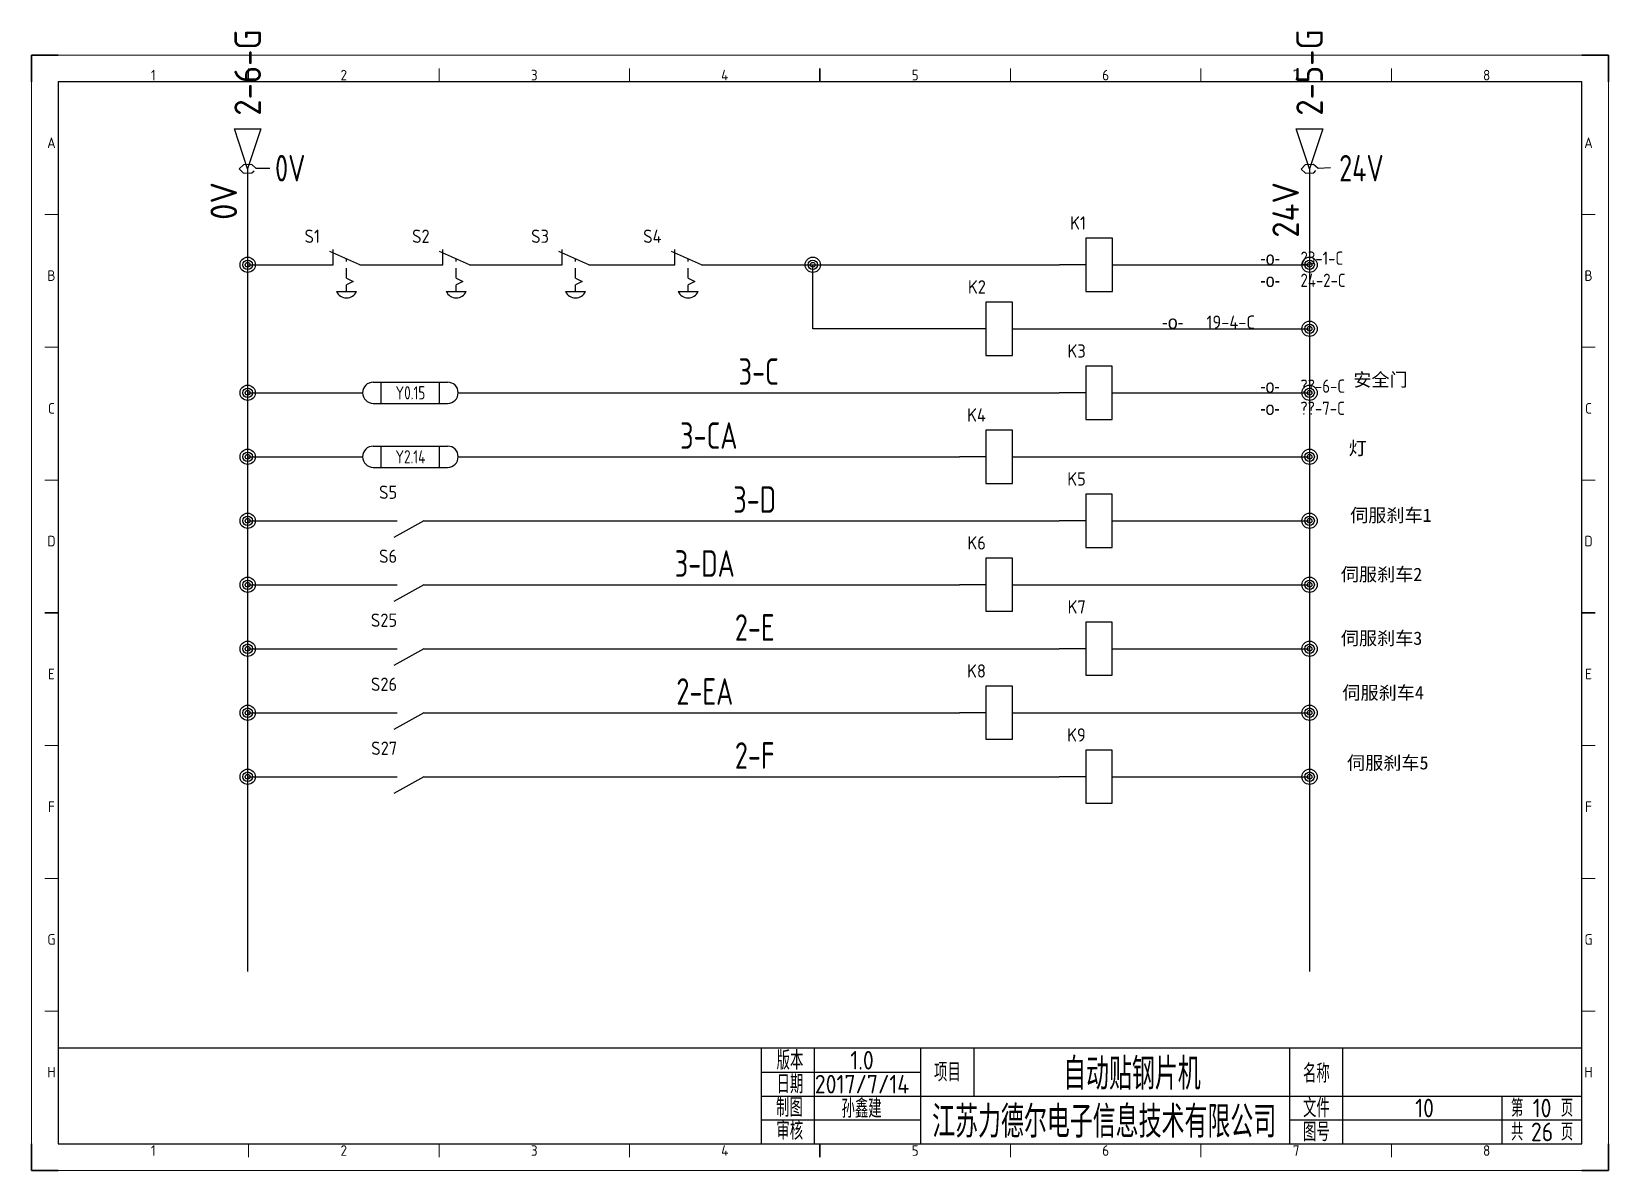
# Model space of a CAD drawing. Header units: millimetres. Extents: x 2029 to 2326, y 1387 to 1602.
import ezdxf
from ezdxf.enums import TextEntityAlignment as Align

# ---------------------------------------------------------------- set-up
doc = ezdxf.new("R2010")
doc.units = ezdxf.units.MM
for name, color, linetype in [('AE_BOR', 1, 'Continuous'), ('SYMS', 7, 'Continuous'), ('TAGS', 150, 'Continuous'), ('WIRENO', 72, 'Continuous'), ('WIREREF_DEST', 52, 'Continuous'), ('WIRES', 7, 'Continuous'), ('XREF', 7, 'Continuous'), ('图框_标题栏属性', 1, 'Continuous'), ('图框_标题栏文字', 6, 'Continuous')]:
    doc.layers.add(name, color=color, linetype=linetype)
doc.styles.add('ACGBTS', font='ISOCP.SHX')
doc.styles.get("Standard").update_dxf_attribs({"font": 'arial.ttf'})
doc.styles.add('WD_IEC', font='isocp2.shx', dxfattribs={"width": 0.9, "height": 4, "bigfont": 'gbcbig.shx'})
doc.styles.add('工程字', font='gbenor.shx', dxfattribs={"bigfont": 'gbcbig.shx'})

# ---------------------------------------------------------------- blocks, each defined once
blk = doc.blocks.new('Border')
for p, q in [((584, 410), (10, 410)), ((10, 410), (10, 10)), ((584, 10), (584, 410)), ((10, 10), (584, 10))]:
    blk.add_line(p, q)
at = {"layer": 'AE_BOR', "color": 1, "lineweight": 30}
for p, q in [((10, 420), (0, 420)), ((0, 420), (0, 410)), ((594, 420), (584, 420)), ((594, 410), (594, 420)), ((297, 410), (297, 415)), ((5, 210), (10, 210)), ((584, 210), (589, 210)), ((0, 0), (0, 10)), ((297, 5), (297, 10)), ((594, 0), (594, 10)), ((0, 0), (10, 0)), ((594, 0), (584, 0))]:
    blk.add_line(p, q, dxfattribs=at)
at = {"layer": 'AE_BOR', "color": 1, "lineweight": 15}
for p, q in [((0, 420), (594, 420)), ((0, 0), (0, 420)), ((594, 420), (594, 0)), ((81.75, 410), (81.75, 415)), ((153.5, 410), (153.5, 415)), ((225.25, 410), (225.25, 415)), ((368.75, 410), (368.75, 415)), ((440.5, 410), (440.5, 415)), ((512.25, 410), (512.25, 415)), ((10, 360), (5, 360)), ((589, 360), (584, 360)), ((10, 310), (5, 310)), ((589, 310), (584, 310)), ((10, 260), (5, 260)), ((589, 260), (584, 260)), ((10, 160), (5, 160)), ((589, 160), (584, 160)), ((10, 110), (5, 110)), ((589, 110), (584, 110)), ((10, 60), (5, 60)), ((589, 60), (584, 60)), ((81.75, 5), (81.75, 10)), ((153.5, 5), (153.5, 10)), ((225.25, 5), (225.25, 10)), ((368.75, 5), (368.75, 10)), ((440.5, 5), (440.5, 10)), ((512.25, 5), (512.25, 10)), ((594, 0), (0, 0))]:
    blk.add_line(p, q, dxfattribs=at)
at = {"layer": 'AE_BOR', "color": 1, "lineweight": 15, "style": 'ACGBTS'}
for s, p in [('1', (45.875, 412.5)), ('2', (117.625, 412.5)), ('3', (189.375, 412.5)), ('4', (261.125, 412.5)), ('5', (332.875, 412.5)), ('6', (404.625, 412.5)), ('7', (476.375, 412.5)), ('8', (548.125, 412.5)), ('A', (7.5, 387)), ('A', (586.5, 387)), ('B', (7.5, 337)), ('B', (586.5, 337)), ('C', (7.5, 287)), ('C', (586.5, 287)), ('D', (7.5, 237)), ('D', (586.5, 237)), ('E', (7.5, 187)), ('E', (586.5, 187)), ('F', (7.5, 137)), ('F', (586.5, 137)), ('G', (7.5, 87)), ('G', (586.5, 87)), ('H', (7.5, 37)), ('H', (586.5, 37)), ('1', (45.875, 7.5)), ('2', (117.625, 7.5)), ('3', (189.375, 7.5)), ('4', (261.125, 7.5)), ('5', (332.875, 7.5)), ('6', (404.625, 7.5)), ('7', (476.375, 7.5)), ('8', (548.125, 7.5))]:
    blk.add_text(s, height=4, dxfattribs=at).set_placement(p, align=Align.MIDDLE)
blk = doc.blocks.new('LdrDkA4')
for p, q in [((132.5, 0), (132.5, 18)), ((142.5, 0), (142.5, 18)), ((162.5, 0), (162.5, 18)), ((162.5, 0), (162.5, 18)), ((162.5, 0), (162.5, 18)), ((172.5, 18), (172.5, 13.5)), ((232, 0), (232, 18)), ((242, 0), (242, 18)), ((132.5, 13.5), (162.5, 13.5)), ((172.5, 13.5), (172.5, 9)), ((132.5, 9), (162.99, 9)), ((162.5, 9), (287, 9)), ((272, 0), (272, 9)), ((132.5, 4.5), (162.5, 4.5)), ((232, 4.5), (287, 4.5)), ((142.5, 2.09), (142.5, 2.09)), ((142.5, 2.09), (142.5, 2.09))]:
    blk.add_line(p, q)
blk.add_lwpolyline([(132.5, 18), (0, 18), (0, 0), (132.5, 0)], close=True)
blk.add_lwpolyline([(132.5, 0), (287, 0), (287, 18), (132.5, 18)])
at = {"flags": 9}
blk.add_attdef('WD_TB', (0, 0), '', height=2.5, dxfattribs=at)
at = {"layer": '图框_标题栏属性', "style": '工程字'}
for tag, height, p in [('版本', 3.5, (151.42, 15.75)), ('项目', 6, (202.25, 13.5)), ('名称', 3.5, (264.42, 13.27)), ('日期', 3.5, (151.42, 11.25)), ('制图', 3.5, (151.34, 6.85)), ('公司名称', 6, (197.03, 4.5)), ('文件', 3.5, (257.37, 6.75)), ('页数', 3.5, (279.5, 6.75)), ('审核', 3.5, (151.65, 2.36)), ('图号', 3.5, (257.37, 2.25)), ('总数', 3.5, (279.5, 2.25))]:
    blk.add_attdef(tag, text='', height=height, dxfattribs=at).set_placement(p, align=Align.MIDDLE)
at = {"layer": '图框_标题栏文字', "style": '工程字'}
for s, height, p in [('版本', 3.5, (137.85, 15.75)), ('项目', 3.5, (167.5, 13.5)), ('名称', 3.5, (237, 13.27)), ('日期', 3.5, (137.85, 11.25)), ('制图', 3.5, (137.75, 6.85)), ('文件', 3.5, (237, 6.75)), ('第    页', 3.25, (279.5, 6.75)), ('审核', 3.5, (137.81, 2.51)), ('图号', 3.5, (237, 2.25)), ('共    页', 3.25, (279.5, 2.25))]:
    blk.add_text(s, height=height, dxfattribs=at).set_placement(p, align=Align.MIDDLE_CENTER)
blk = doc.blocks.new('WDDOT')
for radius in [0.72, 0.449, 0.223]:
    blk.add_circle((0, 0), radius)
blk = doc.blocks.new('HPB12ML')
for p, q in [((-7.5, 0), (-2.5, 0)), ((2.5, 0), (-3.12, 2.5)), ((-2.5, 0), (-2.5, 2.87)), ((0, 0.62), (0, 1.11)), ((2.5, 0), (7.5, 0)), ((0, -2.5), (0, -0.62)), ((0, -2.5), (1.25, -3.12)), ((-1.88, -5), (1.88, -5)), ((1.25, -3.12), (0, -3.75)), ((0, -5), (0, -3.75))]:
    blk.add_line(p, q)
blk.add_arc((0, -4.22), 2.03, 202.6199, 337.3801)
at = {"style": 'WD_IEC'}
for tag, p in [('INST', (-5, 11.12)), ('LOC', (-5, 7.62)), ('TAG1', (-5, 4.12)), ('DESC1', (-5, -11.25)), ('DESC2', (-5, -14.75)), ('DESC3', (-5, -18.25))]:
    blk.add_attdef(tag, text='', height=2.5, dxfattribs=at).set_placement(p, align=Align.RIGHT)
for tag, p, height, flags in [('MFG', (4.92, 12.12), 1.5, 9), ('CAT', (4.92, 9.62), 1.5, 9), ('TERM01', (-7.5, 1), 2, 8), ('X4TERM01', (-7.5, 0), 0.32, 1), ('X2LINK', (0, 1.74), 0.32, 1), ('X1TERM02', (7.5, 0), 0.32, 1), ('ASSYCODE', (3.5, -2.75), 1, 1), ('FAMILY', (3.5, -4.25), 1, 1), ('CATDESC', (3.5, -5.75), 1, 1), ('CONTACT', (3.5, -7.5), 1, 1), ('COMMON', (4.75, -8.75), 1, 1)]:
    blk.add_attdef(tag, p, '', height=height, dxfattribs=dict(at, flags=flags))
at = {"style": 'WD_IEC', "flags": 8}
blk.add_attdef('TERM02', text='', height=2, dxfattribs=at).set_placement((7.5, 1), align=Align.RIGHT)
at = {"lineweight": 15, "style": 'WD_IEC'}
blk.add_attdef('XREF', text='', height=2.5, dxfattribs=at).set_placement((-5, -7.5), align=Align.RIGHT)
blk = doc.blocks.new('HCR1')
for p, q in [((-2.5, 0), (-7.5, 0)), ((2.5, 0), (7.5, 0))]:
    blk.add_line(p, q)
blk.add_lwpolyline([(-2.5, -5), (2.5, -5), (2.5, 5), (-2.5, 5)], close=True)
at = {"style": 'WD_IEC'}
for tag, p in [('INST', (-2.5, 13.62)), ('LOC', (-2.5, 10.12)), ('TAG1', (-2.5, 6.62)), ('DESC1', (-2.5, -10)), ('DESC2', (-2.5, -13.5)), ('DESC3', (-2.5, -17))]:
    blk.add_attdef(tag, text='', height=2.5, dxfattribs=at).set_placement(p, align=Align.RIGHT)
for tag, p, height, flags in [('MFG', (4.92, 12.12), 1.5, 9), ('CAT', (4.92, 9.62), 1.5, 9), ('TERM01', (-7.5, 1), 2, 8), ('X2LINK', (0, 5), 0.32, 1), ('X4TERM01', (-7.5, 0), 0.32, 1), ('X1TERM02', (7.5, 0), 0.32, 1), ('ASSYCODE', (3.5, -1.5), 1, 1), ('FAMILY', (3.5, -3), 1, 1), ('X8LINK', (0, -5), 0.32, 1), ('CATDESC', (3.5, -4.5), 1, 1)]:
    blk.add_attdef(tag, p, '', height=height, dxfattribs=dict(at, flags=flags))
at = {"style": 'WD_IEC', "flags": 8}
blk.add_attdef('TERM02', text='', height=2, dxfattribs=at).set_placement((7.5, 1), align=Align.RIGHT)
at = {"lineweight": 15, "style": 'WD_IEC'}
for tag, p in [('NO', (26.25, 0)), ('NC', (26.25, -4))]:
    blk.add_attdef(tag, text='', height=2.5, dxfattribs=at).set_placement(p, align=Align.RIGHT)
for tag, p in [('XREFNO', (27.75, 0)), ('XREFNC', (27.75, -4))]:
    blk.add_attdef(tag, p, '', height=2.5, dxfattribs=at)
blk = doc.blocks.new('HA1D2')
blk.add_lwpolyline([(0, 0), (-1.25, 3.75), (1.25, 3.75)], close=True)
at = {"style": 'WD_IEC'}
blk.add_attdef('XREF', text='', height=2.5, rotation=90, dxfattribs=at).set_placement((0, 5), align=Align.MIDDLE_LEFT)
at = {"style": 'WD_IEC', "flags": 1}
blk.add_attdef('SIGCODE', text='', height=1, dxfattribs=at).set_placement((-2.5, 1.8), align=Align.RIGHT)
blk.add_attdef('X8TERM01', (0, 0), '', height=0.32, dxfattribs=at)
at = {"style": 'WD_IEC', "flags": 8}
blk.add_attdef('WIRENO', text='', height=2.5, rotation=90, dxfattribs=at).set_placement((-1, -1.25), align=Align.RIGHT)
at = {"style": 'WD_IEC'}
blk.add_attdef('DESC1', text='', height=2.5, rotation=90, dxfattribs=at).set_placement((1, -1.25), align=Align.TOP_RIGHT)
blk = doc.blocks.new('WD_WNV')
at = {"linetype": 'Continuous', "style": 'WD_IEC', "width": 0.8}
blk.add_attdef('WIRENO', text='', height=2.5, dxfattribs=at).set_placement((-1.6, 0), align=Align.MIDDLE_RIGHT)
at = {"style": 'WD_IEC', "flags": 1}
for tag, p in [('W08USER', (-1, 0.375)), ('W04USER', (-1, 0.875)), ('W05USER', (-1, 0.75)), ('W09USER', (-1, 0.25)), ('W03USER', (-1, 1)), ('W06USER', (-1, 0.625)), ('W07USER', (-1, 0.5)), ('W02USER', (-1, 1.125)), ('W01USER', (-1, 1.25)), ('W10USER', (-1, 0.125))]:
    blk.add_attdef(tag, text='', height=0.08, dxfattribs=at).set_placement(p, align=Align.CENTER)
blk = doc.blocks.new('PLCIOO2T')
for p, q in [((-7, 2), (7, 2)), ((-5.5, -2), (-5.5, 2)), ((5.5, -2), (5.5, 2)), ((-7, -2), (7, -2))]:
    blk.add_line(p, q)
for centre, start, end in [((-7, 0), 90, 270), ((7, 0), 270, 90)]:
    blk.add_arc(centre, 2, start, end)
at = {"style": 'WD_IEC'}
for tag, width, p in [('INST', 0.8, (0, 10)), ('LOC', 0.8, (0, 6.5)), ('XREF', 0.9, (0, -5)), ('LINE1', 0.9, (0, -7.5)), ('LINE2', 0.9, (0, -10))]:
    blk.add_attdef(tag, text='', height=2.5, dxfattribs=dict(at, width=width)).set_placement(p, align=Align.CENTER)
for tag, width, p in [('CAT', 0.9, (-32, 0.5)), ('MFG', 0.8, (-25, 0.5)), ('DESC', 0.8, (-25, -2.5)), ('DESCA01', 0.9, (-25, -6)), ('DESCB01', 0.9, (-25, -9)), ('DESCC01', 0.9, (-25, -12)), ('DESCD01', 0.9, (-25, -15)), ('DESCE01', 0.9, (-25, -18))]:
    blk.add_attdef(tag, text='', height=2.5, dxfattribs=dict(at, width=width)).set_placement(p, align=Align.RIGHT)
at = {"linetype": 'Continuous', "style": 'WD_IEC', "flags": 9}
for tag, p in [('FAMILY', (-4.89, 2.82)), ('ASSYCODE', (-4.89, 2.32))]:
    blk.add_attdef(tag, text='', height=0.16, dxfattribs=at).set_placement(p, align=Align.CENTER)
at = {"style": 'WD_IEC'}
blk.add_attdef('TAG1', text='', height=2.5, dxfattribs=at).set_placement((0, 3), align=Align.CENTER)
at = {"style": 'WD_IEC', "width": 0.8}
for tag, height, p in [('TERM01L', 2, (-7.25, 0)), ('TAGA01', 2.5, (0, 0)), ('TERM01R', 2, (7.25, 0))]:
    blk.add_attdef(tag, text='', height=height, dxfattribs=at).set_placement(p, align=Align.MIDDLE)
at = {"style": 'WD_IEC', "flags": 1}
for tag, p in [('X4TERM01L', (-9, 0)), ('X1TERM01R', (9, 0))]:
    blk.add_attdef(tag, p, '', height=0.16, dxfattribs=at)
at = {"style": 'WD_IEC', "width": 0.9}
blk.add_attdef('TERMDESC01L', text='', height=2, dxfattribs=at).set_placement((-10, -2), align=Align.TOP_RIGHT)
blk.add_attdef('TERMDESC01R', text='', height=2, dxfattribs=at).set_placement((10, -2), align=Align.TOP_LEFT)
blk = doc.blocks.new('WD_WNH')
at = {"linetype": 'Continuous', "style": 'WD_IEC', "width": 0.8}
blk.add_attdef('WIRENO', text='', height=2.5, dxfattribs=at).set_placement((0, 0.75), align=Align.CENTER)
at = {"style": 'WD_IEC', "flags": 1}
for tag, p in [('W08USER', (0, 0.375)), ('W04USER', (0, 0.875)), ('W05USER', (0, 0.75)), ('W09USER', (0, 0.25)), ('W03USER', (0, 1)), ('W06USER', (0, 0.625)), ('W07USER', (0, 0.5)), ('W02USER', (0, 1.125)), ('W01USER', (0, 1.25)), ('W10USER', (0, 0.125))]:
    blk.add_attdef(tag, text='', height=0.08, dxfattribs=at).set_placement(p, align=Align.CENTER)
blk = doc.blocks.new('HSW11')
for p, q in [((-7.5, 0), (-2.5, 0)), ((2.5, 0), (-3.125, -3.125)), ((2.5, 0), (7.5, 0))]:
    blk.add_line(p, q)
at = {"style": 'WD_IEC'}
for tag, p in [('INST', (-2.5, 11.125)), ('LOC', (-2.5, 7.625)), ('TAG1', (-2.5, 4.125)), ('DESC1', (-2.5, -10)), ('DESC2', (-2.5, -13.5)), ('DESC3', (-2.5, -17))]:
    blk.add_attdef(tag, text='', height=2.5, dxfattribs=at).set_placement(p, align=Align.RIGHT)
for tag, p, height, flags in [('TERM01', (-7.5, 1), 2, 8), ('X4TERM01', (-7.5, 0), 0.32, 1), ('X1TERM02', (7.5, 0), 0.32, 1), ('X2LINK', (0, -0.5), 0.32, 1), ('X8LINK', (0, -2.5), 0.32, 1), ('CONTACT', (6.5, -2.25), 1, 1), ('FAMILY', (6.5, -3.75), 1, 1), ('COMMON', (7.75, -3.5), 1, 1), ('ASSYCODE', (7.25, -11.5), 1, 1), ('CATDESC', (7.25, -14.5), 1, 1)]:
    blk.add_attdef(tag, p, '', height=height, dxfattribs=dict(at, flags=flags))
for tag, height, flags, p in [('TERM02', 2, 8, (7.5, 1)), ('XREF', 2.5, 8, (-2.5, -6.25)), ('MFG', 1.5, 9, (10.5, -6.5)), ('CAT', 1.5, 9, (10.5, -9))]:
    blk.add_attdef(tag, text='', height=height, dxfattribs=dict(at, flags=flags)).set_placement(p, align=Align.RIGHT)
at = {"lineweight": 15, "style": 'WD_IEC'}
blk.add_attdef('WDTAGALT', text='', height=2.5, dxfattribs=at).set_placement((-2.5, -20.5), align=Align.RIGHT)

msp = doc.modelspace()

# ---------------------------------------------------------------- linework, layer by layer
at = {"layer": 'WIRENO'}
for points in [[(2074.16, 1576.11), (2071.59, 1576.06), (2070.78, 1576.83), (2069.19, 1576.8), (2068.41, 1575.99), (2069.22, 1575.22), (2070.81, 1575.25), (2071.2, 1575.65)], [(2273.96, 1576.2), (2271.59, 1576.09), (2270.76, 1576.85), (2269.17, 1576.78), (2268.41, 1575.96), (2269.24, 1575.2), (2270.83, 1575.27), (2271.21, 1575.68)]]:
    msp.add_lwpolyline(points, dxfattribs=at)
at = {"layer": 'WIRES'}
for p, q in [((2070, 1576.03), (2070, 1424.88)), ((2270, 1576.03), (2270, 1424.88)), ((2070, 1557.95), (2081.12, 1557.95)), ((2096.12, 1557.95), (2101.78, 1557.95)), ((2116.78, 1557.95), (2124.25, 1557.95)), ((2139.25, 1557.95), (2145.46, 1557.95)), ((2160.46, 1557.95), (2222.88, 1557.95)), ((2176.44, 1545.9), (2176.44, 1557.95)), ((2237.88, 1557.95), (2270, 1557.95)), ((2204.04, 1545.9), (2176.44, 1545.9)), ((2219.04, 1545.9), (2270, 1545.9)), ((2070, 1533.85), (2091.65, 1533.85)), ((2109.65, 1533.85), (2222.85, 1533.85)), ((2237.85, 1533.85), (2270, 1533.85)), ((2070, 1521.8), (2091.65, 1521.8)), ((2109.65, 1521.8), (2204.04, 1521.8)), ((2219.04, 1521.8), (2270, 1521.8)), ((2070, 1509.75), (2093.16, 1509.75)), ((2108.16, 1509.75), (2222.85, 1509.75)), ((2237.85, 1509.75), (2270, 1509.75)), ((2070, 1497.7), (2093.15, 1497.7)), ((2108.15, 1497.7), (2204.04, 1497.7)), ((2219.04, 1497.7), (2270, 1497.7)), ((2070, 1485.65), (2093.15, 1485.65)), ((2108.15, 1485.65), (2222.85, 1485.65)), ((2237.85, 1485.65), (2270, 1485.65)), ((2070, 1473.6), (2093.15, 1473.6)), ((2108.15, 1473.6), (2204.04, 1473.6)), ((2219.04, 1473.6), (2270, 1473.6)), ((2070, 1461.55), (2093.15, 1461.55)), ((2108.15, 1461.55), (2222.85, 1461.55)), ((2237.85, 1461.55), (2270, 1461.55))]:
    msp.add_line(p, q, dxfattribs=at)

# ---------------------------------------------------------------- block references
msp.add_blockref('LdrDkA4', (2034.29, 1392.42)).add_auto_attribs({'总数': '26', '页数': '10', '文件': '10', '公司名称': '江苏力德尔电子信息技术有限公司', '项目': '自动贴钢片机', '制图': '孙鑫建', '日期': '2017/7/14', '版本': '1.0'})
at = {"layer": 'AE_BOR', "xscale": 0.5, "yscale": 0.5, "zscale": 0.5}
msp.add_blockref('Border', (2029.29, 1387.42), dxfattribs=at)
at = {"layer": 'SYMS'}
ref = msp.add_blockref('HA1D2', (2070, 1576.03), dxfattribs=dict(at, xscale=2, yscale=2, zscale=2))
ref.add_attrib('XREF', '2-6-G', dxfattribs={"layer": 'XREF', "height": 5, "rotation": 90, "style": 'WD_IEC'}).set_placement((2070, 1586.03), align=Align.MIDDLE_LEFT)
ref.add_attrib('WIRENO', '0V', dxfattribs={"layer": 'WIREREF_DEST', "height": 5, "rotation": 90, "style": 'WD_IEC', "flags": 8}).set_placement((2068, 1573.53), align=Align.RIGHT)
ref = msp.add_blockref('HA1D2', (2270, 1576.03), dxfattribs=dict(at, xscale=2, yscale=2, zscale=2))
ref.add_attrib('XREF', '2-5-G', dxfattribs={"layer": 'XREF', "height": 5, "rotation": 90, "style": 'WD_IEC'}).set_placement((2270, 1586.03), align=Align.MIDDLE_LEFT)
ref.add_attrib('WIRENO', '24V', dxfattribs={"layer": 'WIREREF_DEST', "height": 5, "rotation": 90, "style": 'WD_IEC', "flags": 8}).set_placement((2268, 1573.53), align=Align.RIGHT)
ref = msp.add_blockref('HCR1', (2230.38, 1557.95), dxfattribs=at)
ref.add_attrib('TAG1', 'K1', dxfattribs={"layer": 'TAGS', "height": 2.5, "style": 'WD_IEC'}).set_placement((2227.88, 1564.58), align=Align.RIGHT)
ref = msp.add_blockref('HPB12ML', (2088.62, 1557.95), dxfattribs=at)
ref.add_attrib('TAG1', 'S1', dxfattribs={"layer": 'TAGS', "height": 2.5, "style": 'WD_IEC'}).set_placement((2083.62, 1562.08), align=Align.RIGHT)
ref = msp.add_blockref('HPB12ML', (2109.28, 1557.95), dxfattribs=at)
ref.add_attrib('TAG1', 'S2', dxfattribs={"layer": 'TAGS', "height": 2.5, "style": 'WD_IEC'}).set_placement((2104.28, 1562.08), align=Align.RIGHT)
ref = msp.add_blockref('HPB12ML', (2131.75, 1557.95), dxfattribs=at)
ref.add_attrib('TAG1', 'S3', dxfattribs={"layer": 'TAGS', "height": 2.5, "style": 'WD_IEC'}).set_placement((2126.75, 1562.08), align=Align.RIGHT)
ref = msp.add_blockref('HPB12ML', (2152.96, 1557.95), dxfattribs=at)
ref.add_attrib('TAG1', 'S4', dxfattribs={"layer": 'TAGS', "height": 2.5, "style": 'WD_IEC'}).set_placement((2147.96, 1562.08), align=Align.RIGHT)
at = {"layer": 'SYMS', "xscale": 2, "yscale": 2, "zscale": 2}
for p in [(2070, 1557.95), (2176.44, 1557.95), (2270, 1557.95), (2270, 1545.9), (2070, 1533.85), (2270, 1533.85), (2070, 1521.8), (2270, 1521.8), (2070, 1509.75), (2270, 1509.75), (2070, 1497.7), (2270, 1497.7), (2070, 1485.65), (2270, 1485.65), (2070, 1473.6), (2270, 1473.6), (2070, 1461.55), (2270, 1461.55)]:
    msp.add_blockref('WDDOT', p, dxfattribs=at)
at = {"layer": 'SYMS'}
ref = msp.add_blockref('HCR1', (2211.54, 1545.9), dxfattribs=at)
ref.add_attrib('TAG1', 'K2', dxfattribs={"layer": 'TAGS', "height": 2.5, "style": 'WD_IEC'}).set_placement((2209.04, 1552.53), align=Align.RIGHT)
ref = msp.add_blockref('HCR1', (2230.35, 1533.85), dxfattribs=at)
ref.add_attrib('TAG1', 'K3', dxfattribs={"layer": 'TAGS', "height": 2.5, "style": 'WD_IEC'}).set_placement((2227.85, 1540.47), align=Align.RIGHT)
ref = msp.add_blockref('PLCIOO2T', (2100.65, 1533.85), dxfattribs=at)
ref.add_attrib('TAGA01', 'Y0.15', dxfattribs={"layer": 'TAGS', "height": 2.5, "style": 'WD_IEC', "width": 0.8}).set_placement((2100.65, 1533.85), align=Align.MIDDLE)
ref = msp.add_blockref('HCR1', (2211.54, 1521.8), dxfattribs=at)
ref.add_attrib('TAG1', 'K4', dxfattribs={"layer": 'TAGS', "height": 2.5, "style": 'WD_IEC'}).set_placement((2209.04, 1528.42), align=Align.RIGHT)
ref = msp.add_blockref('PLCIOO2T', (2100.65, 1521.8), dxfattribs=at)
ref.add_attrib('TAGA01', 'Y2.14', dxfattribs={"layer": 'TAGS', "height": 2.5, "style": 'WD_IEC', "width": 0.8}).set_placement((2100.65, 1521.8), align=Align.MIDDLE)
ref = msp.add_blockref('HCR1', (2230.35, 1509.75), dxfattribs=at)
ref.add_attrib('TAG1', 'K5', dxfattribs={"layer": 'TAGS', "height": 2.5, "style": 'WD_IEC'}).set_placement((2227.85, 1516.38), align=Align.RIGHT)
ref = msp.add_blockref('HSW11', (2100.66, 1509.75), dxfattribs=at)
ref.add_attrib('TAG1', 'S5', dxfattribs={"layer": 'TAGS', "height": 2.5, "style": 'WD_IEC'}).set_placement((2098.16, 1513.88), align=Align.RIGHT)
ref = msp.add_blockref('HCR1', (2211.54, 1497.71), dxfattribs=at)
ref.add_attrib('TAG1', 'K6', dxfattribs={"layer": 'TAGS', "height": 2.5, "style": 'WD_IEC'}).set_placement((2209.04, 1504.34), align=Align.RIGHT)
ref = msp.add_blockref('HSW11', (2100.65, 1497.7), dxfattribs=at)
ref.add_attrib('TAG1', 'S6', dxfattribs={"layer": 'TAGS', "height": 2.5, "style": 'WD_IEC'}).set_placement((2098.15, 1501.83), align=Align.RIGHT)
ref = msp.add_blockref('HCR1', (2230.35, 1485.65), dxfattribs=at)
ref.add_attrib('TAG1', 'K7', dxfattribs={"layer": 'TAGS', "height": 2.5, "style": 'WD_IEC'}).set_placement((2227.85, 1492.28), align=Align.RIGHT)
ref = msp.add_blockref('HSW11', (2100.65, 1485.65), dxfattribs=at)
ref.add_attrib('TAG1', 'S25', dxfattribs={"layer": 'TAGS', "height": 2.5, "style": 'WD_IEC'}).set_placement((2098.15, 1489.78), align=Align.RIGHT)
ref = msp.add_blockref('HCR1', (2211.54, 1473.6), dxfattribs=at)
ref.add_attrib('TAG1', 'K8', dxfattribs={"layer": 'TAGS', "height": 2.5, "style": 'WD_IEC'}).set_placement((2209.04, 1480.22), align=Align.RIGHT)
ref = msp.add_blockref('HSW11', (2100.65, 1473.6), dxfattribs=at)
ref.add_attrib('TAG1', 'S26', dxfattribs={"layer": 'TAGS', "height": 2.5, "style": 'WD_IEC'}).set_placement((2098.15, 1477.72), align=Align.RIGHT)
ref = msp.add_blockref('HCR1', (2230.35, 1461.55), dxfattribs=at)
ref.add_attrib('TAG1', 'K9', dxfattribs={"layer": 'TAGS', "height": 2.5, "style": 'WD_IEC'}).set_placement((2227.85, 1468.17), align=Align.RIGHT)
ref = msp.add_blockref('HSW11', (2100.65, 1461.55), dxfattribs=at)
ref.add_attrib('TAG1', 'S27', dxfattribs={"layer": 'TAGS', "height": 2.5, "style": 'WD_IEC'}).set_placement((2098.15, 1465.67), align=Align.RIGHT)
at = {"layer": 'WIRENO'}
ref = msp.add_blockref('WD_WNV', (2070, 1576.03), dxfattribs=dict(at, xscale=2, yscale=2, zscale=2))
ref.add_attrib('WIRENO', '0V', dxfattribs={"linetype": 'Continuous', "height": 5, "style": 'WD_IEC', "width": 0.8}).set_placement((2080.86, 1576.14), align=Align.MIDDLE_RIGHT)
ref = msp.add_blockref('WD_WNV', (2270, 1576.03), dxfattribs=dict(at, xscale=2, yscale=2, zscale=2))
ref.add_attrib('WIRENO', '24V', dxfattribs={"linetype": 'Continuous', "height": 5, "style": 'WD_IEC', "width": 0.8}).set_placement((2283.96, 1576.14), align=Align.MIDDLE_RIGHT)
ref = msp.add_blockref('WD_WNH', (2166.25, 1533.85), dxfattribs=dict(at, xscale=2, yscale=2, zscale=2))
ref.add_attrib('WIRENO', '3-C', dxfattribs={"linetype": 'Continuous', "height": 5, "style": 'WD_IEC', "width": 0.8}).set_placement((2166.25, 1535.35), align=Align.CENTER)
ref = msp.add_blockref('WD_WNH', (2156.85, 1521.8), dxfattribs=dict(at, xscale=2, yscale=2, zscale=2))
ref.add_attrib('WIRENO', '3-CA', dxfattribs={"linetype": 'Continuous', "height": 5, "style": 'WD_IEC', "width": 0.8}).set_placement((2156.85, 1523.3), align=Align.CENTER)
ref = msp.add_blockref('WD_WNH', (2165.5, 1509.75), dxfattribs=dict(at, xscale=2, yscale=2, zscale=2))
ref.add_attrib('WIRENO', '3-D', dxfattribs={"linetype": 'Continuous', "height": 5, "style": 'WD_IEC', "width": 0.8}).set_placement((2165.5, 1511.25), align=Align.CENTER)
ref = msp.add_blockref('WD_WNH', (2156.1, 1497.7), dxfattribs=dict(at, xscale=2, yscale=2, zscale=2))
ref.add_attrib('WIRENO', '3-DA', dxfattribs={"linetype": 'Continuous', "height": 5, "style": 'WD_IEC', "width": 0.8}).set_placement((2156.1, 1499.2), align=Align.CENTER)
ref = msp.add_blockref('WD_WNH', (2165.5, 1485.65), dxfattribs=dict(at, xscale=2, yscale=2, zscale=2))
ref.add_attrib('WIRENO', '2-E', dxfattribs={"linetype": 'Continuous', "height": 5, "style": 'WD_IEC', "width": 0.8}).set_placement((2165.5, 1487.15), align=Align.CENTER)
ref = msp.add_blockref('WD_WNH', (2156.1, 1473.6), dxfattribs=dict(at, xscale=2, yscale=2, zscale=2))
ref.add_attrib('WIRENO', '2-EA', dxfattribs={"linetype": 'Continuous', "height": 5, "style": 'WD_IEC', "width": 0.8}).set_placement((2156.1, 1475.1), align=Align.CENTER)
ref = msp.add_blockref('WD_WNH', (2165.5, 1461.55), dxfattribs=dict(at, xscale=2, yscale=2, zscale=2))
ref.add_attrib('WIRENO', '2-F', dxfattribs={"linetype": 'Continuous', "height": 5, "style": 'WD_IEC', "width": 0.8}).set_placement((2165.5, 1463.05), align=Align.CENTER)

# ---------------------------------------------------------------- texts
at = {"char_height": 2.5, "attachment_point": 1}
for s, insert in [('{\\fSimSun|b0|i0|c134|p2;安全门}', (2278.24, 1537.56)), ('{\\fSimSun|b0|i0|c134|p2;灯}', (2277.36, 1524.66)), ('{\\fSimSun|b0|i0|c134|p2;伺服刹车1}', (2277.65, 1512.05)), ('{\\fSimSun|b0|i0|c134|p2;伺服刹车2}', (2275.89, 1500.91)), ('{\\fSimSun|b0|i0|c134|p2;伺服刹车3}', (2275.89, 1488.89)), ('{\\fSimSun|b0|i0|c134|p2;伺服刹车4}', (2276.19, 1478.62)), ('{\\fSimSun|b0|i0|c134|p2;伺服刹车5}', (2277.07, 1465.43))]:
    msp.add_mtext_dynamic_manual_height_columns(s, width=15.267, gutter_width=12.5, heights=[0], dxfattribs=dict(at, insert=insert))
at = {"layer": 'XREF', "char_height": 2.5, "attachment_point": 1, "style": 'WD_IEC'}
for s, insert in [('{\\Fmonotxt.shx|c0;\\H0.67x;  }{\\Facaderef.shx|c0;-o-} {\\Fmonotxt.shx|c0;\\H0.67x; } 23-1-C\\P{\\Fmonotxt.shx|c0;\\H0.67x;  }{\\Facaderef.shx|c0;-o-} {\\Fmonotxt.shx|c0;\\H0.67x; } 24-2-C', (2258.13, 1560.45)), ('\\W1;{\\Fmonotxt.shx|c0;\\H0.67x;  }{\\Facaderef.shx|c0;-o-} {\\Fmonotxt.shx|c0;\\H0.67x; } 19-4-C', (2239.29, 1548.4)), ('{\\Fmonotxt.shx|c0;\\H0.67x;  }{\\Facaderef.shx|c0;-o-} {\\Fmonotxt.shx|c0;\\H0.67x; } ??-6-C\\P{\\Fmonotxt.shx|c0;\\H0.67x;  }{\\Facaderef.shx|c0;-o-} {\\Fmonotxt.shx|c0;\\H0.67x; } ??-7-C', (2258.1, 1536.35))]:
    msp.add_mtext(s, dxfattribs=dict(at, insert=insert))

doc.saveas('drawing.dxf')
